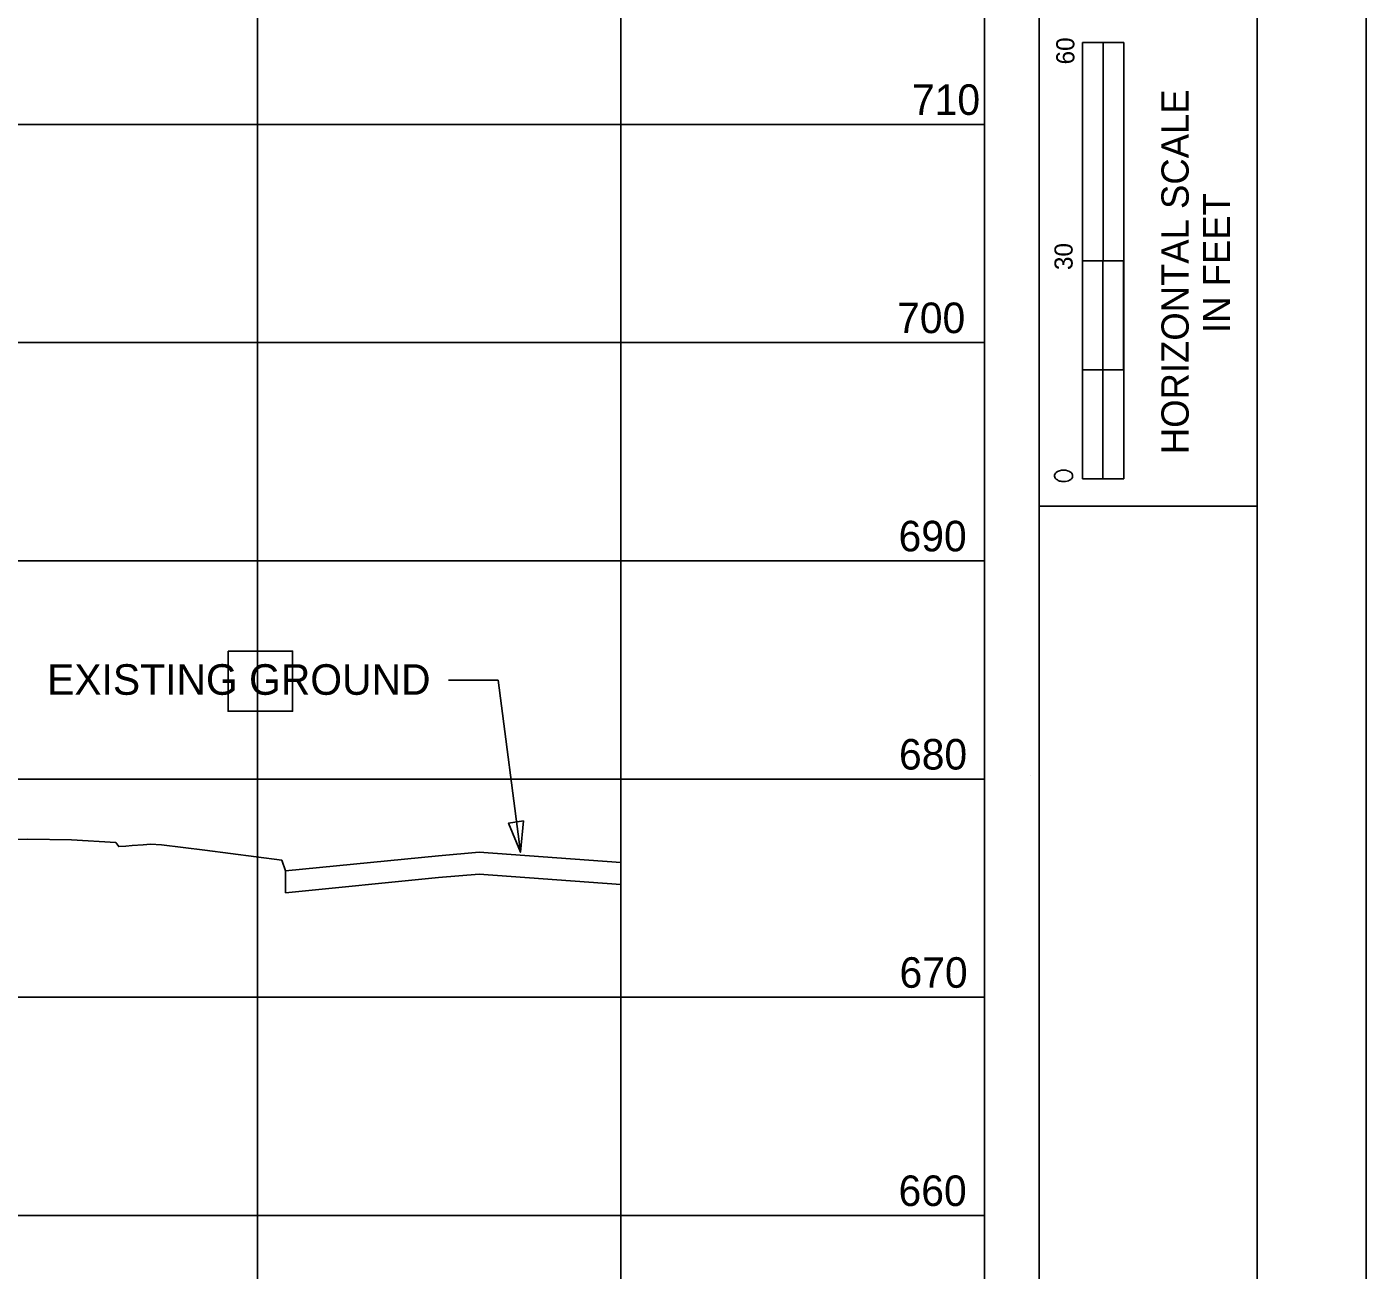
# Model space of a CAD drawing. Extents: x 2193738 to 2194889, y 666766 to 667426.
# Drawn here: x 2194705.2 to 2194889.4, y 667140.8 to 667311.7 of the extents above; entities that cross this region are included whole.
import ezdxf

# ---------------------------------------------------------------- set-up
doc = ezdxf.new("R2010")
doc.units = 0
for name, color, linetype in [('GT_Project_Text', 7, 'Continuous'), ('PF_P_Text', 7, 'Continuous'), ('SH_Border', 7, 'Continuous'), ('SH_Cut_Line', 7, 'Continuous'), ('SH_Data', 7, 'Continuous'), ('SH_Major_Grid_Line', 7, 'Continuous'), ('XS_X_Ground_Line', 7, 'Continuous'), ('XS_X_Pavt', 7, 'Continuous')]:
    doc.layers.add(name, color=color, linetype=linetype)

msp = doc.modelspace()

# ---------------------------------------------------------------- linework, layer by layer
at = {"layer": 'GT_Project_Text'}
msp.add_lwpolyline([(2194732.91, 667225.89), (2194741.78, 667225.89), (2194741.78, 667217.63), (2194732.91, 667217.63)], close=True, dxfattribs=at)
at = {"layer": 'PF_P_Text'}
for p in [(2194763.23, 667221.91), (2194773.13, 667198.24)]:
    msp.add_line(p, (2194770.05, 667221.91), dxfattribs=at)
msp.add_lwpolyline([(2194773.57, 667202.54), (2194773.13, 667198.24), (2194771.49, 667202.24)], close=True, dxfattribs=at)
at = {"layer": 'SH_Border'}
for p, q in [((2194844.45, 667410.81), (2194844.45, 666780.81)), ((2194874.45, 667410.81), (2194874.45, 666780.81)), ((2194844.45, 667245.81), (2194874.45, 667245.81))]:
    msp.add_line(p, q, dxfattribs=at)
at = {"layer": 'SH_Cut_Line'}
msp.add_lwpolyline([(2193869.45, 666765.81), (2193869.45, 667425.81), (2194889.45, 667425.81), (2194889.45, 666765.81), (2193869.45, 666765.81)], dxfattribs=at)
at = {"layer": 'SH_Data'}
for p, q in [((2194836.95, 666788.31), (2194836.95, 667388.31)), ((2194850.45, 667249.56), (2194850.45, 667309.56)), ((2194856.09, 667309.56), (2194850.45, 667309.56)), ((2194850.45, 667279.56), (2194850.45, 667309.56)), ((2194850.45, 667309.56), (2194853.24, 667309.56)), ((2194853.24, 667309.56), (2194853.27, 667309.56)), ((2194853.27, 667309.56), (2194853.27, 667279.56)), ((2194856.09, 667309.56), (2194856.09, 667249.56)), ((2194853.27, 667279.56), (2194850.45, 667279.56)), ((2194856.06, 667279.56), (2194853.24, 667279.56)), ((2194853.24, 667279.56), (2194853.24, 667264.56)), ((2194856.06, 667264.56), (2194856.06, 667279.56)), ((2194853.24, 667264.56), (2194850.45, 667264.56)), ((2194850.45, 667264.56), (2194850.45, 667249.56)), ((2194853.24, 667249.56), (2194853.24, 667264.56)), ((2194853.24, 667264.56), (2194856.06, 667264.56)), ((2194856.09, 667249.56), (2194850.45, 667249.56)), ((2194850.45, 667249.56), (2194853.24, 667249.56))]:
    msp.add_line(p, q, dxfattribs=at)
msp.add_lwpolyline([(2194846.57, 667249.99), (2194846.57, 667250.03), (2194846.59, 667250.1), (2194846.63, 667250.2), (2194846.67, 667250.28), (2194846.73, 667250.36), (2194846.81, 667250.44), (2194847, 667250.58), (2194847.12, 667250.64), (2194847.28, 667250.69), (2194847.54, 667250.75), (2194847.71, 667250.77), (2194847.85, 667250.77), (2194847.93, 667250.77), (2194848.13, 667250.75), (2194848.38, 667250.69), (2194848.54, 667250.64), (2194848.7, 667250.56), (2194848.85, 667250.44), (2194848.95, 667250.34), (2194849.01, 667250.24), (2194849.05, 667250.16), (2194849.07, 667250.07), (2194849.07, 667249.89), (2194849.03, 667249.75), (2194848.91, 667249.59), (2194848.81, 667249.5), (2194848.66, 667249.4), (2194848.5, 667249.32), (2194848.3, 667249.26), (2194848.11, 667249.22), (2194847.85, 667249.2), (2194847.75, 667249.2), (2194847.57, 667249.22), (2194847.44, 667249.24), (2194847.28, 667249.28), (2194847.08, 667249.36), (2194846.97, 667249.42), (2194846.89, 667249.48), (2194846.81, 667249.53), (2194846.75, 667249.59), (2194846.67, 667249.69), (2194846.61, 667249.81), (2194846.57, 667249.93), (2194846.57, 667249.99)], dxfattribs=at)
at = {"layer": 'SH_Major_Grid_Line'}
for p, q in [((2194736.95, 666788.31), (2194736.95, 667388.31)), ((2194786.95, 666788.31), (2194786.95, 667388.31)), ((2193936.95, 667298.31), (2194836.95, 667298.31)), ((2193936.95, 667268.31), (2194836.95, 667268.31)), ((2193936.95, 667238.31), (2194836.95, 667238.31)), ((2193936.95, 667208.31), (2194836.95, 667208.31)), ((2193936.95, 667178.31), (2194836.95, 667178.31)), ((2193936.95, 667148.31), (2194836.95, 667148.31))]:
    msp.add_line(p, q, dxfattribs=at)
at = {"layer": 'XS_X_Ground_Line'}
msp.add_lwpolyline([(2194701.32, 667199.95), (2194705.38, 667200.02), (2194711.37, 667199.95), (2194717.48, 667199.59), (2194717.88, 667199.02), (2194718.84, 667199.09), (2194719.71, 667199.16), (2194721.26, 667199.27), (2194722.26, 667199.35), (2194723.75, 667199.27), (2194729.71, 667198.54), (2194740.31, 667197.13), (2194740.84, 667195.68), (2194761.86, 667197.75), (2194767.45, 667198.23), (2194786.95, 667196.83)], dxfattribs=at)
at = {"layer": 'XS_X_Pavt'}
for p, q in [((2194843.21, 667208.79), (2194843.21, 667208.79)), ((2194740.84, 667195.68), (2194740.84, 667192.68)), ((2194761.86, 667194.75), (2194767.45, 667195.23)), ((2194767.45, 667195.23), (2194786.95, 667193.83)), ((2194740.84, 667192.68), (2194761.86, 667194.75))]:
    msp.add_line(p, q, dxfattribs=at)

# ---------------------------------------------------------------- texts
at = {"layer": 'PF_P_Text'}
msp.add_text('EXISTING GROUND', height=4.2, rotation=360, dxfattribs=at).set_placement((2194708.03, 667219.89))
at = {"layer": 'SH_Data'}
for s, height, p in [('60', 2.497, (2194849.31, 667306.55)), ('HORIZONTAL SCALE', 3.7498, (2194865.03, 667252.97)), ('IN FEET', 3.75, (2194870.73, 667269.63)), ('30', 2.497, (2194849.07, 667278.28))]:
    msp.add_text(s, height=height, rotation=90, dxfattribs=at).set_placement(p)
for s, p in [('710', (2194826.98, 667299.61)), ('700', (2194824.93, 667269.61)), ('690', (2194825.13, 667239.61)), ('680', (2194825.19, 667209.61)), ('670', (2194825.26, 667179.61)), ('660', (2194825.13, 667149.61))]:
    msp.add_text(s, height=4.2, dxfattribs=at).set_placement(p)

doc.saveas('drawing.dxf')
